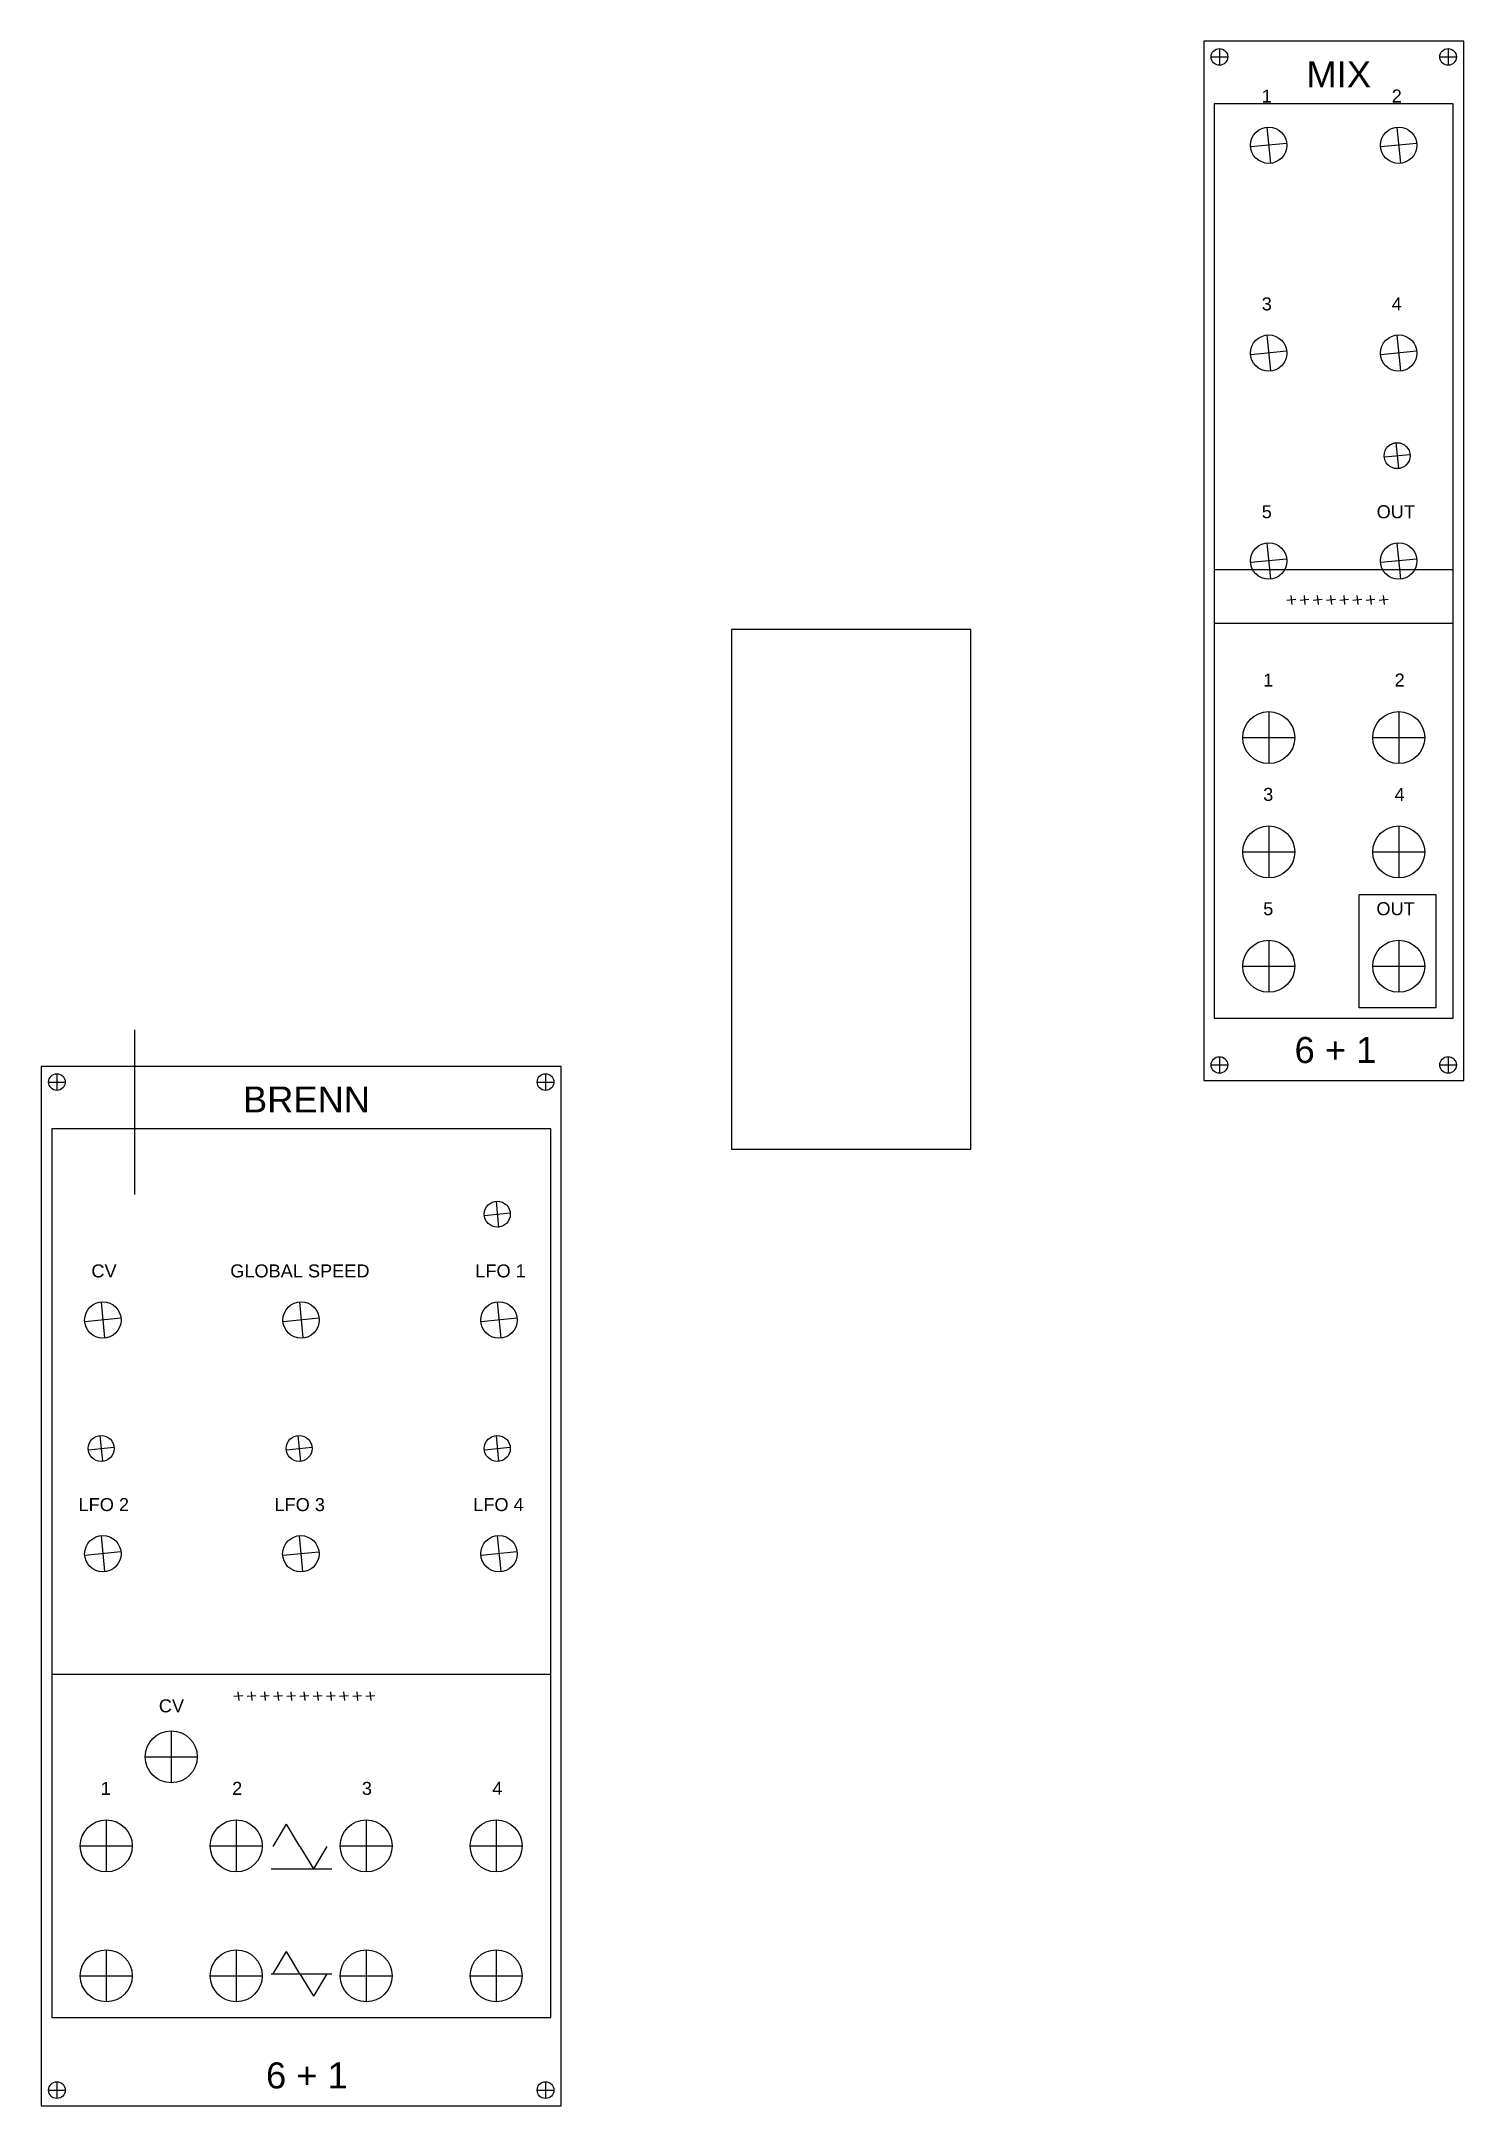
# Model space of a CAD drawing. Header units: millimetres. Extents: x 0 to 274, y -200 to 197.
import ezdxf

# ---------------------------------------------------------------- set-up
doc = ezdxf.new("R2010")
doc.units = ezdxf.units.MM
doc.styles.get("Standard").update_dxf_attribs({"font": 'arial.ttf'})

msp = doc.modelspace()

# ---------------------------------------------------------------- linework, layer by layer
for p, q in [((226.63, 195.88), (226.63, 192.68)), ((270.63, 195.88), (270.63, 192.68)), ((225.03, 194.28), (228.23, 194.28)), ((269.03, 194.28), (272.23, 194.28)), ((235.79, 180.72), (236.47, 173.85)), ((260.79, 180.72), (261.47, 173.85)), ((239.57, 177.62), (232.7, 176.95)), ((264.57, 177.62), (257.7, 176.95)), ((235.79, 140.72), (236.47, 133.85)), ((260.79, 140.72), (261.47, 133.85)), ((239.57, 137.62), (232.7, 136.95)), ((264.57, 137.62), (257.7, 136.95)), ((260.58, 119.98), (261.06, 115.12)), ((258.38, 117.31), (263.25, 117.78)), ((235.79, 100.72), (236.47, 93.85)), ((260.79, 100.72), (261.47, 93.85)), ((239.57, 97.62), (232.7, 96.95)), ((264.57, 97.62), (257.7, 96.95)), ((241.32, 89.87), (239.62, 89.7)), ((240.39, 90.63), (240.56, 88.93)), ((243.86, 89.87), (242.16, 89.7)), ((242.93, 90.63), (243.1, 88.93)), ((246.4, 89.87), (244.7, 89.7)), ((245.47, 90.63), (245.64, 88.93)), ((248.94, 89.87), (247.24, 89.7)), ((248.01, 90.63), (248.18, 88.93)), ((251.48, 89.87), (249.78, 89.7)), ((250.55, 90.63), (250.72, 88.93)), ((254.02, 89.87), (252.32, 89.7)), ((253.09, 90.63), (253.26, 88.93)), ((256.56, 89.87), (254.86, 89.7)), ((255.63, 90.63), (255.8, 88.93)), ((259.1, 89.87), (257.4, 89.7)), ((258.17, 90.63), (258.34, 88.93)), ((236.13, 68.28), (236.13, 58.28)), ((261.13, 68.28), (261.13, 58.28)), ((231.13, 63.28), (241.13, 63.28)), ((256.13, 63.28), (266.13, 63.28)), ((236.13, 46.28), (236.13, 36.28)), ((261.13, 46.28), (261.13, 36.28)), ((231.13, 41.28), (241.13, 41.28)), ((256.13, 41.28), (266.13, 41.28)), ((236.13, 24.28), (236.13, 14.28)), ((261.13, 24.28), (261.13, 14.28)), ((231.13, 19.28), (241.13, 19.28)), ((256.13, 19.28), (266.13, 19.28)), ((100, 0), (0, 0)), ((0, 0), (0, -200)), ((100, -200), (100, 0)), ((225.03, 0.28), (228.23, 0.28)), ((226.63, 1.88), (226.63, -1.32)), ((269.03, 0.28), (272.23, 0.28)), ((270.63, 1.88), (270.63, -1.32)), ((1.4, -3), (4.6, -3)), ((3, -1.4), (3, -4.6)), ((95.4, -3), (98.6, -3)), ((97, -1.4), (97, -4.6)), ((98, -12), (2, -12)), ((2, -12), (2, -183)), ((98, -183), (98, -12)), ((87.48, -26), (87.97, -31)), ((85.29, -28.67), (90.15, -28.19)), ((11.5, -45.38), (12.17, -52.24)), ((49.64, -45.38), (50.31, -52.24)), ((87.7, -45.38), (88.37, -52.24)), ((15.27, -48.47), (8.4, -49.15)), ((53.41, -48.47), (46.54, -49.15)), ((91.47, -48.47), (84.6, -49.15)), ((11.28, -71.09), (11.75, -75.94)), ((49.36, -71.09), (49.84, -75.94)), ((87.48, -71.09), (87.96, -75.94)), ((9.08, -73.76), (13.94, -73.29)), ((47.17, -73.76), (52.03, -73.29)), ((85.28, -73.76), (90.15, -73.29)), ((11.5, -90.35), (12.17, -97.21)), ((49.6, -90.35), (50.27, -97.22)), ((87.7, -90.35), (88.37, -97.21)), ((15.27, -93.44), (8.4, -94.12)), ((53.37, -93.45), (46.5, -94.12)), ((91.47, -93.44), (84.6, -94.12)), ((98, -117.01), (2, -117.01)), ((2, -117.01), (2, -183)), ((38.76, -121.11), (37.06, -121.28)), ((37.83, -120.34), (37.99, -122.04)), ((41.3, -121.11), (39.6, -121.28)), ((40.37, -120.34), (40.53, -122.04)), ((43.84, -121.11), (42.14, -121.28)), ((42.91, -120.34), (43.07, -122.04)), ((46.38, -121.11), (44.68, -121.28)), ((45.45, -120.34), (45.61, -122.04)), ((48.92, -121.11), (47.22, -121.28)), ((47.99, -120.34), (48.15, -122.04)), ((51.46, -121.11), (49.76, -121.28)), ((50.53, -120.34), (50.69, -122.04)), ((54, -121.11), (52.3, -121.28)), ((53.07, -120.34), (53.23, -122.04)), ((56.54, -121.11), (54.84, -121.28)), ((55.61, -120.34), (55.77, -122.04)), ((59.08, -121.11), (57.38, -121.28)), ((58.15, -120.34), (58.31, -122.04)), ((61.62, -121.11), (59.92, -121.28)), ((60.69, -120.34), (60.85, -122.04)), ((64.16, -121.11), (62.46, -121.28)), ((63.23, -120.34), (63.39, -122.04)), ((25, -127.86), (25, -137.86)), ((20, -132.86), (30, -132.86)), ((12.5, -145), (12.5, -155)), ((37.5, -145), (37.5, -155)), ((44.58, -150.11), (47.17, -145.83)), ((49.75, -150.11), (47.17, -145.83)), ((62.5, -145), (62.5, -155)), ((87.5, -145), (87.5, -155)), ((7.5, -150), (17.5, -150)), ((32.5, -150), (42.5, -150)), ((49.75, -150.11), (52.34, -154.4)), ((54.93, -150.11), (52.34, -154.4)), ((57.5, -150), (67.5, -150)), ((82.5, -150), (92.5, -150)), ((44.21, -154.4), (55.88, -154.4)), ((12.5, -170), (12.5, -180)), ((37.5, -170), (37.5, -180)), ((44.58, -174.63), (47.17, -170.35)), ((49.75, -174.63), (47.17, -170.35)), ((62.5, -170), (62.5, -180)), ((87.5, -170), (87.5, -180)), ((44.21, -174.63), (55.88, -174.63)), ((49.75, -174.63), (52.34, -178.92)), ((54.93, -174.63), (52.34, -178.92)), ((7.5, -175), (17.5, -175)), ((32.5, -175), (42.5, -175)), ((57.5, -175), (67.5, -175)), ((82.5, -175), (92.5, -175)), ((2, -183), (98, -183)), ((2, -183), (97.33, -183)), ((1.4, -197), (4.6, -197)), ((3, -195.4), (3, -198.6)), ((95.4, -197), (98.6, -197)), ((97, -195.4), (97, -198.6)), ((0, -200), (100, -200))]:
    msp.add_line(p, q)
for points in [[(223.63, -2.72), (273.63, -2.72), (273.63, 197.28), (223.63, 197.28)], [(225.63, 85.28), (271.63, 85.28), (271.63, 185.28), (225.63, 185.28)], [(225.63, 9.28), (271.63, 9.28), (271.63, 95.6), (225.63, 95.6)], [(132.8, -15.89), (178.8, -15.89), (178.8, 84.11), (132.8, 84.11)], [(253.51, 33.06), (268.25, 33.06), (268.25, 11.31), (253.51, 11.31)]]:
    msp.add_lwpolyline(points, close=True)
msp.add_lwpolyline([(17.92, 7.05), (17.92, -24.63)])
for centre, radius in [((226.63, 194.28), 1.6), ((270.63, 194.28), 1.6), ((236.13, 177.28), 3.5), ((261.13, 177.28), 3.5), ((236.13, 137.28), 3.5), ((261.13, 137.28), 3.5), ((260.82, 117.54), 2.5), ((236.13, 97.28), 3.5), ((261.13, 97.28), 3.5), ((236.13, 63.28), 5), ((261.13, 63.28), 5), ((236.13, 41.28), 5), ((261.13, 41.28), 5), ((236.13, 19.28), 5), ((261.13, 19.28), 5), ((226.63, 0.28), 1.6), ((270.63, 0.28), 1.6), ((3, -3), 1.6), ((97, -3), 1.6), ((87.72, -28.43), 2.5), ((11.84, -48.81), 3.5), ((49.98, -48.81), 3.5), ((88.04, -48.81), 3.5), ((11.52, -73.52), 2.5), ((49.6, -73.52), 2.5), ((87.72, -73.52), 2.5), ((11.84, -93.78), 3.5), ((49.93, -93.79), 3.5), ((88.04, -93.78), 3.5), ((25, -132.86), 5), ((12.5, -150), 5), ((37.5, -150), 5), ((62.5, -150), 5), ((87.5, -150), 5), ((12.5, -175), 5), ((37.5, -175), 5), ((62.5, -175), 5), ((87.5, -175), 5), ((3, -197), 1.6), ((97, -197), 1.6)]:
    msp.add_circle(centre, radius)

# ---------------------------------------------------------------- texts
for s, height, p in [('MIX', 5, (243.39, 188.43)), ('1', 2.5, (234.78, 185.5)), ('2', 2.5, (259.78, 185.5)), ('3', 2.5, (234.78, 145.5)), ('4', 2.5, (259.78, 145.5)), ('5', 2.5, (234.78, 105.5)), ('OUT', 2.5, (256.88, 105.5)), ('1', 2.5, (235.06, 73.11)), ('2', 2.5, (260.34, 73.11)), ('3', 2.5, (235.06, 51.11)), ('4', 2.5, (260.34, 51.11)), ('5', 2.5, (235.06, 29.11)), ('OUT', 2.5, (256.84, 29.11)), ('6 + 1', 5, (241.09, 0.67)), ('BRENN', 5, (38.79, -8.86)), ('CV', 2.5, (9.64, -40.6)), ('GLOBAL SPEED', 2.5, (36.35, -40.6)), ('LFO 1', 2.5, (83.49, -40.6)), ('LFO 2', 2.5, (7.17, -85.57)), ('LFO 3', 2.5, (44.86, -85.57)), ('LFO 4', 2.5, (83.1, -85.57)), ('CV', 2.5, (22.61, -124.3)), ('1', 2.5, (11.43, -140.18)), ('2', 2.5, (36.71, -140.18)), ('3', 2.5, (61.66, -140.18)), ('4', 2.5, (86.77, -140.17)), ('6 + 1', 5, (43.23, -196.67))]:
    msp.add_text(s, height=height).set_placement(p)

doc.saveas('drawing.dxf')
